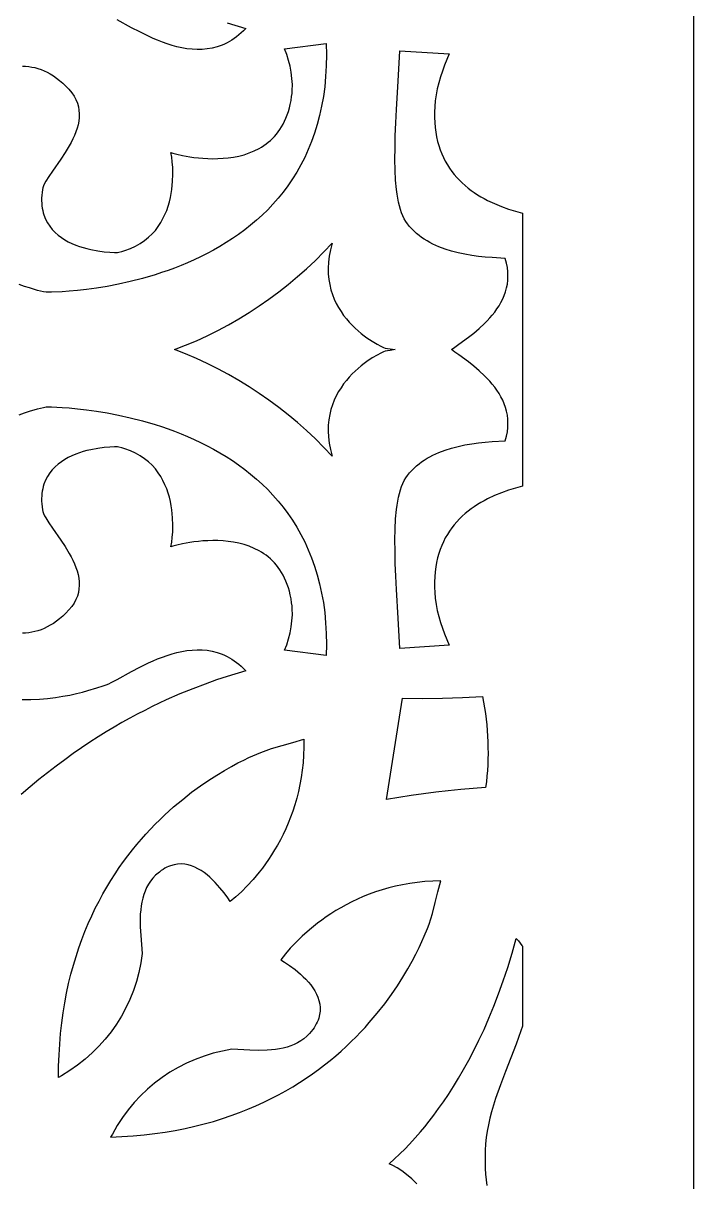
# Model space of a CAD drawing. Extents: x -145 to 145, y -1050 to 1050.
# Drawn here: x 27.6 to 145, y -825.7 to -622.7 of the extents above; entities that cross this region are included whole.
import ezdxf

# ---------------------------------------------------------------- set-up
doc = ezdxf.new("R2010")
doc.units = 0
doc.header["$MEASUREMENT"] = 0
doc.layers.add('LAYER_1', color=18, linetype='CONTINUOUS')

msp = doc.modelspace()

# ---------------------------------------------------------------- linework, layer by layer
at = {"layer": 'LAYER_1'}
for points in [[(-145, -1050), (145, -1050), (145, 1050), (-145, 1050)], [(102.17, -628.14), (101.75, -629.12), (101.35, -630.12), (100.98, -631.14), (100.64, -632.16), (100.34, -633.2), (100.08, -634.25), (99.88, -635.3), (99.73, -636.37), (99.65, -637.36), (99.6, -638.33), (99.59, -639.26), (99.63, -640.15), (99.7, -641.02), (99.81, -641.86), (99.95, -642.67), (100.13, -643.45), (100.34, -644.2), (100.58, -644.93), (100.85, -645.62), (101.15, -646.29), (101.48, -646.93), (101.84, -647.55), (102.22, -648.14), (102.62, -648.71), (103.05, -649.25), (103.49, -649.77), (103.96, -650.27), (104.45, -650.74), (104.95, -651.19), (105.47, -651.62), (106.01, -652.03), (106.56, -652.42), (107.12, -652.79), (107.7, -653.14), (108.28, -653.47), (108.87, -653.78), (110.08, -654.36), (111.3, -654.86), (112.54, -655.3), (113.77, -655.69), (115, -656.02), (115, -703.85), (113.77, -704.18), (112.54, -704.57), (111.3, -705.01), (110.08, -705.51), (108.87, -706.08), (108.28, -706.4), (107.7, -706.73), (107.12, -707.08), (106.56, -707.45), (106.01, -707.83), (105.47, -708.24), (104.95, -708.67), (104.45, -709.13), (103.96, -709.6), (103.49, -710.1), (103.05, -710.61), (102.62, -711.16), (102.22, -711.72), (101.84, -712.32), (101.48, -712.93), (101.15, -713.58), (100.85, -714.25), (100.58, -714.94), (100.34, -715.67), (100.13, -716.42), (99.95, -717.2), (99.81, -718.01), (99.7, -718.84), (99.63, -719.71), (99.59, -720.61), (99.6, -721.54), (99.65, -722.5), (99.73, -723.5), (99.88, -724.56), (100.08, -725.62), (100.34, -726.67), (100.64, -727.71), (100.98, -728.73), (101.35, -729.74), (101.75, -730.74), (102.17, -731.73), (93.51, -732.29), (93.21, -726.96), (92.93, -721.98), (92.82, -719.64), (92.73, -717.4), (92.68, -715.27), (92.66, -713.26), (92.69, -711.36), (92.78, -709.6), (92.93, -707.97), (93.04, -707.2), (93.16, -706.47), (93.29, -705.77), (93.45, -705.11), (93.63, -704.49), (93.83, -703.91), (94.06, -703.36), (94.3, -702.86), (94.58, -702.39), (94.87, -701.96), (95.24, -701.51), (95.62, -701.08), (96.02, -700.68), (96.44, -700.29), (96.88, -699.93), (97.34, -699.59), (97.81, -699.27), (98.29, -698.97), (98.79, -698.69), (99.3, -698.42), (100.36, -697.95), (101.46, -697.53), (102.59, -697.18), (103.74, -696.89), (104.92, -696.64), (106.11, -696.44), (107.3, -696.27), (108.49, -696.14), (109.67, -696.04), (111.98, -695.91), (112.2, -695.11), (112.35, -694.33), (112.44, -693.58), (112.46, -692.84), (112.43, -692.12), (112.35, -691.42), (112.21, -690.74), (112.03, -690.07), (111.8, -689.43), (111.53, -688.81), (111.23, -688.21), (110.89, -687.62), (110.52, -687.06), (110.13, -686.51), (109.71, -685.99), (109.28, -685.48), (108.83, -684.99), (108.37, -684.52), (107.42, -683.64), (106.47, -682.83), (105.54, -682.1), (103.85, -680.87), (103.15, -680.37), (102.59, -679.93), (103.15, -679.5), (103.85, -679), (105.54, -677.76), (106.47, -677.03), (107.42, -676.23), (108.37, -675.35), (108.83, -674.88), (109.28, -674.39), (109.71, -673.88), (110.13, -673.36), (110.52, -672.81), (110.89, -672.25), (111.23, -671.66), (111.53, -671.06), (111.8, -670.44), (112.03, -669.79), (112.21, -669.13), (112.35, -668.45), (112.43, -667.75), (112.46, -667.03), (112.44, -666.29), (112.35, -665.53), (112.2, -664.76), (111.98, -663.96), (109.67, -663.82), (108.49, -663.72), (107.3, -663.6), (106.11, -663.43), (104.92, -663.23), (103.74, -662.98), (102.59, -662.69), (101.46, -662.33), (100.36, -661.92), (99.3, -661.45), (98.79, -661.18), (98.29, -660.9), (97.81, -660.6), (97.34, -660.28), (96.88, -659.94), (96.44, -659.57), (96.02, -659.19), (95.62, -658.79), (95.24, -658.36), (94.87, -657.91), (94.58, -657.48), (94.3, -657.01), (94.06, -656.51), (93.83, -655.96), (93.63, -655.38), (93.45, -654.75), (93.29, -654.09), (93.16, -653.4), (93.04, -652.67), (92.93, -651.9), (92.78, -650.27), (92.69, -648.5), (92.66, -646.61), (92.68, -644.6), (92.73, -642.47), (92.82, -640.23), (92.93, -637.89), (93.21, -632.91), (93.51, -627.58)], [(81.37, -662.44), (81.15, -663.56), (81.02, -664.64), (80.97, -665.67), (80.99, -666.67), (81.09, -667.63), (81.24, -668.55), (81.45, -669.43), (81.72, -670.28), (82.04, -671.08), (82.4, -671.85), (82.79, -672.58), (83.23, -673.27), (83.68, -673.93), (84.17, -674.54), (84.67, -675.12), (85.18, -675.67), (85.7, -676.18), (86.22, -676.65), (86.74, -677.09), (87.26, -677.49), (87.76, -677.85), (88.7, -678.48), (89.53, -678.98), (90.21, -679.33), (90.69, -679.56), (90.94, -679.65), (91.38, -679.74), (91.83, -679.81), (92.72, -679.93), (91.83, -680.06), (91.38, -680.13), (90.94, -680.22), (90.69, -680.31), (90.21, -680.54), (89.53, -680.89), (88.7, -681.38), (87.76, -682.01), (87.26, -682.38), (86.74, -682.78), (86.22, -683.22), (85.7, -683.69), (85.18, -684.2), (84.67, -684.74), (84.17, -685.33), (83.68, -685.94), (83.23, -686.6), (82.79, -687.29), (82.4, -688.02), (82.04, -688.78), (81.72, -689.59), (81.45, -690.43), (81.24, -691.31), (81.09, -692.23), (80.99, -693.19), (80.97, -694.19), (81.02, -695.23), (81.15, -696.31), (81.37, -697.43), (81.67, -698.59), (80.22, -697.06), (78.73, -695.57), (77.18, -694.12), (75.6, -692.72), (73.98, -691.37), (72.31, -690.06), (70.61, -688.8), (68.88, -687.6), (67.12, -686.44), (65.33, -685.34), (63.51, -684.29), (61.66, -683.3), (59.79, -682.37), (57.9, -681.5), (55.99, -680.69), (54.07, -679.93), (55.99, -679.18), (57.9, -678.37), (59.79, -677.5), (61.66, -676.56), (63.51, -675.57), (65.33, -674.53), (67.12, -673.43), (68.88, -672.27), (70.61, -671.07), (72.31, -669.81), (73.98, -668.5), (75.6, -667.15), (77.18, -665.75), (78.73, -664.3), (80.22, -662.81), (81.67, -661.28)], [(108.17, -741.69), (108.35, -742.67), (108.5, -743.66), (108.63, -744.65), (108.74, -745.65), (108.82, -746.65), (108.89, -747.65), (108.94, -748.66), (108.96, -749.66), (108.97, -750.67), (108.95, -751.68), (108.91, -752.68), (108.85, -753.68), (108.77, -754.68), (108.67, -755.67), (108.55, -756.66), (106.37, -756.82), (104.18, -757.01), (102.01, -757.23), (99.83, -757.48), (97.66, -757.75), (95.49, -758.06), (93.32, -758.39), (91.16, -758.75), (93.99, -741.01), (97.49, -741.04), (100.99, -741.01), (104.49, -740.9), (107.98, -740.71)]]:
    msp.add_lwpolyline(points, close=True, dxfattribs=at)
for points in [[(63.28, -622.68), (66.54, -623.68), (66.14, -624.08), (65.74, -624.46), (65.34, -624.81), (64.93, -625.13), (64.52, -625.43), (64.1, -625.7), (63.68, -625.95), (63.26, -626.18), (62.83, -626.39), (62.4, -626.57), (61.54, -626.88), (60.66, -627.1), (59.79, -627.25), (58.9, -627.34), (58.02, -627.35), (57.13, -627.31), (56.25, -627.21), (55.37, -627.06), (54.5, -626.87), (53.63, -626.64), (52.78, -626.37), (51.94, -626.07), (51.11, -625.74), (50.3, -625.4), (49.5, -625.04), (47.98, -624.28), (46.55, -623.53), (44.05, -622.15)], [(27.46, -630.27), (27.99, -630.29), (28.53, -630.33), (29.06, -630.42), (29.6, -630.53), (30.15, -630.68), (30.69, -630.86), (31.23, -631.08), (31.77, -631.34), (32.32, -631.64), (32.86, -631.98), (33.4, -632.36), (33.95, -632.79), (34.49, -633.25), (35.03, -633.77), (35.56, -634.33), (36.06, -634.92), (36.48, -635.53), (36.8, -636.14), (37.06, -636.76), (37.23, -637.38), (37.34, -638.01), (37.39, -638.64), (37.37, -639.27), (37.3, -639.9), (37.18, -640.53), (37.01, -641.16), (36.8, -641.79), (36.55, -642.41), (36.27, -643.03), (35.96, -643.64), (35.63, -644.24), (34.92, -645.41), (34.17, -646.54), (32.71, -648.64), (32.07, -649.58), (31.54, -650.44), (31.32, -650.84), (31.15, -651.21), (31.02, -651.56), (30.95, -651.88), (30.88, -652.4), (30.83, -652.9), (30.8, -653.38), (30.8, -653.85), (30.82, -654.3), (30.85, -654.74), (30.91, -655.16), (30.99, -655.57), (31.08, -655.96), (31.2, -656.34), (31.47, -657.05), (31.81, -657.72), (32.21, -658.33), (32.66, -658.89), (33.15, -659.41), (33.68, -659.88), (34.25, -660.3), (34.85, -660.69), (35.47, -661.03), (36.11, -661.34), (36.76, -661.61), (37.42, -661.85), (38.08, -662.06), (38.74, -662.24), (39.39, -662.4), (40.62, -662.63), (41.76, -662.78), (42.74, -662.86), (43.53, -662.89), (44.07, -662.89), (44.33, -662.87), (44.87, -662.73), (45.39, -662.57), (46.36, -662.21), (47.26, -661.8), (48.08, -661.33), (48.84, -660.82), (49.52, -660.26), (50.15, -659.67), (50.71, -659.04), (51.21, -658.38), (51.66, -657.69), (52.05, -656.99), (52.4, -656.27), (52.7, -655.54), (52.95, -654.8), (53.17, -654.05), (53.34, -653.31), (53.48, -652.58), (53.59, -651.86), (53.67, -651.15), (53.73, -650.46), (53.77, -649.17), (53.75, -648), (53.68, -647.01), (53.59, -646.22), (53.45, -645.41), (53.78, -645.51), (54.47, -645.7), (55.48, -645.92), (56.75, -646.14), (57.47, -646.25), (58.24, -646.34), (59.04, -646.41), (59.89, -646.46), (60.76, -646.48), (61.65, -646.47), (62.56, -646.42), (63.48, -646.33), (64.41, -646.2), (65.33, -646.02), (66.25, -645.78), (67.15, -645.48), (68.03, -645.12), (68.88, -644.69), (69.3, -644.45), (69.7, -644.19), (70.1, -643.9), (70.48, -643.6), (70.86, -643.28), (71.22, -642.94), (71.57, -642.58), (71.9, -642.19), (72.22, -641.78), (72.53, -641.34), (72.82, -640.89), (73.09, -640.41), (73.35, -639.9), (73.58, -639.36), (73.8, -638.8), (74, -638.22), (74.18, -637.6), (74.34, -636.96), (74.47, -636.29), (74.58, -635.59), (74.64, -635.06), (74.68, -634.54), (74.7, -633.48), (74.63, -632.41), (74.5, -631.35), (74.3, -630.3), (74.03, -629.26), (73.71, -628.24), (73.35, -627.26), (80.63, -626.32), (80.67, -628.3), (80.63, -630.21), (80.53, -632.07), (80.36, -633.87), (80.13, -635.61), (79.83, -637.29), (79.47, -638.92), (79.06, -640.49), (78.59, -642.01), (78.06, -643.47), (77.49, -644.89), (76.87, -646.25), (76.2, -647.56), (75.48, -648.82), (74.72, -650.04), (73.93, -651.21), (73.09, -652.33), (72.22, -653.4), (71.31, -654.43), (70.38, -655.42), (69.41, -656.37), (68.42, -657.27), (67.4, -658.13), (66.36, -658.95), (65.3, -659.74), (64.23, -660.48), (63.13, -661.19), (62.02, -661.86), (60.9, -662.5), (59.78, -663.1), (58.64, -663.67), (57.5, -664.21), (56.36, -664.72), (55.21, -665.19), (54.07, -665.64), (52.93, -666.05), (51.8, -666.44), (50.68, -666.81), (48.46, -667.45), (46.31, -668.01), (44.23, -668.47), (42.25, -668.85), (40.38, -669.16), (38.65, -669.41), (37.06, -669.59), (35.63, -669.72), (34.39, -669.81), (32.53, -669.89), (31.61, -669.89), (31.11, -669.8), (30.1, -669.55), (28.66, -669.13), (27.81, -668.85), (26.88, -668.53)], [(26.88, -691.34), (27.81, -691.02), (28.66, -690.74), (30.1, -690.32), (31.11, -690.07), (31.61, -689.98), (32.53, -689.97), (34.39, -690.05), (35.63, -690.14), (37.06, -690.28), (38.65, -690.46), (40.38, -690.71), (42.25, -691.01), (44.23, -691.4), (46.31, -691.86), (48.46, -692.41), (50.68, -693.06), (51.8, -693.42), (52.93, -693.81), (54.07, -694.23), (55.21, -694.68), (56.36, -695.15), (57.5, -695.66), (58.64, -696.19), (59.78, -696.76), (60.9, -697.37), (62.02, -698), (63.13, -698.68), (64.23, -699.38), (65.3, -700.13), (66.36, -700.91), (67.4, -701.74), (68.42, -702.6), (69.41, -703.5), (70.38, -704.45), (71.31, -705.43), (72.22, -706.46), (73.09, -707.54), (73.93, -708.66), (74.72, -709.83), (75.48, -711.04), (76.2, -712.31), (76.87, -713.62), (77.49, -714.98), (78.06, -716.39), (78.59, -717.86), (79.06, -719.38), (79.47, -720.95), (79.83, -722.58), (80.13, -724.26), (80.36, -726), (80.53, -727.8), (80.63, -729.65), (80.67, -731.57), (80.63, -733.54), (73.35, -732.61), (73.71, -731.63), (74.03, -730.61), (74.3, -729.57), (74.5, -728.52), (74.63, -727.46), (74.7, -726.39), (74.68, -725.33), (74.64, -724.8), (74.58, -724.28), (74.47, -723.58), (74.34, -722.91), (74.18, -722.27), (74, -721.65), (73.8, -721.06), (73.58, -720.5), (73.35, -719.97), (73.09, -719.46), (72.82, -718.98), (72.53, -718.52), (72.22, -718.09), (71.9, -717.68), (71.57, -717.29), (71.22, -716.93), (70.86, -716.59), (70.48, -716.26), (70.1, -715.96), (69.7, -715.68), (69.3, -715.42), (68.88, -715.18), (68.03, -714.75), (67.15, -714.39), (66.25, -714.09), (65.33, -713.85), (64.41, -713.67), (63.48, -713.53), (62.56, -713.45), (61.65, -713.4), (60.76, -713.39), (59.89, -713.41), (59.04, -713.46), (58.24, -713.53), (57.47, -713.62), (56.75, -713.72), (55.48, -713.95), (54.47, -714.17), (53.78, -714.35), (53.45, -714.46), (53.59, -713.65), (53.68, -712.86), (53.75, -711.86), (53.77, -710.7), (53.73, -709.4), (53.67, -708.72), (53.59, -708.01), (53.48, -707.29), (53.34, -706.55), (53.17, -705.81), (52.95, -705.07), (52.7, -704.33), (52.4, -703.6), (52.05, -702.88), (51.66, -702.17), (51.21, -701.49), (50.71, -700.83), (50.15, -700.2), (49.52, -699.6), (48.84, -699.05), (48.08, -698.53), (47.26, -698.07), (46.36, -697.65), (45.39, -697.3), (44.87, -697.14), (44.33, -697), (44.07, -696.98), (43.53, -696.97), (42.74, -697.01), (41.76, -697.09), (40.62, -697.24), (39.39, -697.47), (38.74, -697.62), (38.08, -697.8), (37.42, -698.01), (36.76, -698.25), (36.11, -698.53), (35.47, -698.84), (34.85, -699.18), (34.25, -699.57), (33.68, -699.99), (33.15, -700.46), (32.66, -700.98), (32.21, -701.54), (31.81, -702.15), (31.47, -702.81), (31.2, -703.53), (31.08, -703.91), (30.99, -704.3), (30.91, -704.71), (30.85, -705.13), (30.82, -705.57), (30.8, -706.02), (30.8, -706.49), (30.83, -706.97), (30.88, -707.47), (30.95, -707.99), (31.02, -708.31), (31.15, -708.66), (31.32, -709.03), (31.54, -709.43), (32.07, -710.29), (32.71, -711.23), (34.17, -713.32), (34.92, -714.45), (35.63, -715.63), (35.96, -716.23), (36.27, -716.84), (36.55, -717.46), (36.8, -718.08), (37.01, -718.7), (37.18, -719.33), (37.3, -719.96), (37.37, -720.6), (37.39, -721.23), (37.34, -721.86), (37.23, -722.48), (37.06, -723.11), (36.8, -723.73), (36.48, -724.34), (36.06, -724.94), (35.56, -725.54), (35.03, -726.1), (34.49, -726.61), (33.95, -727.08), (33.4, -727.5), (32.86, -727.89), (32.32, -728.22), (31.77, -728.52), (31.23, -728.78), (30.69, -729), (30.15, -729.19), (29.6, -729.34), (29.06, -729.45), (28.53, -729.53), (27.99, -729.58), (27.46, -729.6)], [(27.38, -741.25), (28.92, -741.24), (30.4, -741.16), (31.84, -741.04), (33.21, -740.87), (34.52, -740.67), (35.75, -740.44), (36.89, -740.19), (37.94, -739.94), (38.9, -739.68), (40.48, -739.21), (41.58, -738.84), (42.12, -738.64), (42.54, -738.46), (43, -738.25), (44.05, -737.71), (46.55, -736.34), (47.98, -735.58), (49.5, -734.83), (50.3, -734.47), (51.11, -734.12), (51.94, -733.8), (52.78, -733.5), (53.63, -733.23), (54.5, -733), (55.37, -732.8), (56.25, -732.66), (57.13, -732.56), (58.02, -732.52), (58.9, -732.53), (59.79, -732.61), (60.66, -732.77), (61.54, -732.99), (62.4, -733.3), (62.83, -733.48), (63.26, -733.69), (63.68, -733.91), (64.1, -734.17), (64.52, -734.44), (64.93, -734.74), (65.34, -735.06), (65.74, -735.41), (66.14, -735.79), (66.54, -736.19), (63.28, -737.19), (61.42, -737.81), (59.42, -738.52), (57.28, -739.33), (55.02, -740.26), (52.63, -741.31), (50.14, -742.48), (48.86, -743.13), (47.55, -743.8), (46.22, -744.52), (44.86, -745.28), (43.49, -746.07), (42.09, -746.91), (40.68, -747.79), (39.24, -748.72), (37.79, -749.69), (36.32, -750.7), (34.84, -751.77), (33.34, -752.88), (31.83, -754.05), (30.31, -755.26), (28.77, -756.53), (27.23, -757.85)], [(96.49, -826.06), (95.6, -825.21), (94.71, -824.46), (93.86, -823.81), (93.05, -823.28), (92.3, -822.86), (91.65, -822.55), (92.59, -821.7), (93.44, -820.91), (94.49, -819.87), (95.74, -818.56), (97.14, -816.97), (97.89, -816.07), (98.68, -815.09), (99.49, -814.04), (100.32, -812.91), (101.17, -811.7), (102.03, -810.41), (102.91, -809.04), (103.8, -807.59), (104.69, -806.05), (105.59, -804.42), (106.48, -802.71), (107.37, -800.91), (108.26, -799.02), (109.13, -797.04), (109.98, -794.96), (110.82, -792.78), (111.64, -790.51), (112.43, -788.15), (113.19, -785.68), (113.92, -783.11), (114.28, -783.51), (114.6, -783.91), (114.9, -784.32), (115, -784.47), (115, -798.47), (114.73, -799.28), (113.88, -801.62), (112.97, -803.99), (112.04, -806.38), (111.14, -808.76), (110.3, -811.12), (109.93, -812.29), (109.58, -813.45), (109.28, -814.6), (109.02, -815.74), (108.81, -816.86), (108.66, -817.96), (108.55, -819.1), (108.48, -820.21), (108.44, -821.3), (108.44, -822.36), (108.47, -823.39), (108.54, -824.41), (108.63, -825.39), (108.75, -826.36)]]:
    msp.add_lwpolyline(points, dxfattribs=at)
for points in [[(63.79, -776.64), (63.38, -776), (62.75, -775.12), (62.01, -774.2), (61.6, -773.73), (61.17, -773.26), (60.72, -772.81), (60.25, -772.37), (59.76, -771.95), (59.25, -771.56), (58.72, -771.2), (58.17, -770.88), (57.61, -770.61), (57.03, -770.38), (56.45, -770.2), (55.85, -770.09), (55.23, -770.04), (54.61, -770.07), (53.99, -770.17), (53.35, -770.35), (53.03, -770.48), (52.71, -770.63), (52.38, -770.8), (52.06, -770.99), (51.74, -771.21), (51.41, -771.46), (50.76, -772.03), (50.28, -772.53), (49.86, -773.05), (49.49, -773.6), (49.18, -774.18), (48.9, -774.78), (48.67, -775.4), (48.49, -776.05), (48.34, -776.71), (48.22, -777.39), (48.14, -778.09), (48.08, -778.81), (48.05, -779.54), (48.06, -781.04), (48.15, -782.57), (48.43, -785.72, -0.237961), (34.29, -807.13), (33.76, -807.46), (33.78, -805.46), (33.85, -803.5), (33.96, -801.59), (34.12, -799.72), (34.32, -797.89), (34.56, -796.1), (34.85, -794.36), (35.17, -792.66), (35.53, -790.99), (35.92, -789.37), (36.35, -787.79), (36.82, -786.25), (37.31, -784.74), (37.83, -783.28), (38.39, -781.85), (38.97, -780.47), (39.57, -779.12), (40.2, -777.8), (40.85, -776.53), (41.52, -775.29), (42.21, -774.08), (42.92, -772.91), (43.65, -771.78), (44.39, -770.68), (45.15, -769.62), (45.91, -768.59), (46.69, -767.59), (47.48, -766.63), (48.27, -765.7), (49.07, -764.8), (49.88, -763.93), (50.68, -763.09), (51.49, -762.29), (52.3, -761.51), (53.91, -760.06), (55.51, -758.72), (57.07, -757.49), (58.6, -756.38), (60.07, -755.37), (61.47, -754.47), (62.8, -753.66), (64.04, -752.96), (65.18, -752.35), (66.2, -751.83), (67.1, -751.4), (68.48, -750.79), (69.21, -750.5), (70.13, -750.16), (71.05, -749.84), (72.93, -749.28), (74.81, -748.74), (76.69, -748.19), (76.7, -749.6), (76.66, -750.97), (76.57, -752.31), (76.44, -753.62), (76.26, -754.89), (76.04, -756.13), (75.78, -757.34), (75.48, -758.52), (75.15, -759.66), (74.79, -760.77), (74.4, -761.84), (73.98, -762.89), (73.54, -763.9), (73.08, -764.87), (72.6, -765.81), (72.1, -766.72), (71.59, -767.59), (71.06, -768.43), (70.53, -769.24), (70, -770.01), (69.45, -770.75), (68.91, -771.45), (67.83, -772.74), (66.78, -773.9), (65.77, -774.92), (64.83, -775.79)], [(72.69, -786.85), (73.34, -787.25), (74.23, -787.85), (75.18, -788.55), (75.67, -788.94), (76.14, -789.36), (76.61, -789.79), (77.07, -790.25), (77.5, -790.73), (77.91, -791.23), (78.28, -791.75), (78.62, -792.28), (78.92, -792.83), (79.16, -793.4), (79.36, -793.98), (79.49, -794.58), (79.56, -795.19), (79.56, -795.81), (79.47, -796.44), (79.31, -797.08), (79.2, -797.41), (79.06, -797.73), (78.9, -798.06), (78.72, -798.39), (78.51, -798.72), (78.27, -799.06), (77.72, -799.73), (77.24, -800.22), (76.73, -800.66), (76.19, -801.04), (75.63, -801.38), (75.04, -801.67), (74.42, -801.92), (73.78, -802.13), (73.12, -802.3), (72.45, -802.44), (71.75, -802.55), (71.03, -802.63), (70.31, -802.68), (68.81, -802.72), (67.27, -802.69), (64.12, -802.51, 0.237961), (43.19, -817.35), (42.87, -817.89), (44.87, -817.81), (46.83, -817.67), (48.74, -817.5), (50.6, -817.28), (52.42, -817.02), (54.2, -816.71), (55.93, -816.37), (57.62, -815.99), (59.27, -815.58), (60.88, -815.13), (62.45, -814.65), (63.97, -814.13), (65.46, -813.59), (66.91, -813.02), (68.31, -812.42), (69.68, -811.79), (71.01, -811.14), (72.3, -810.47), (73.56, -809.78), (74.77, -809.07), (75.95, -808.33), (77.1, -807.59), (78.21, -806.82), (79.28, -806.05), (80.32, -805.26), (81.32, -804.46), (82.29, -803.65), (83.23, -802.83), (84.14, -802), (85.01, -801.17), (85.85, -800.34), (86.66, -799.51), (87.43, -798.67), (88.18, -797.84), (89.58, -796.18), (90.87, -794.54), (92.04, -792.93), (93.11, -791.37), (94.07, -789.87), (94.92, -788.44), (95.68, -787.08), (96.34, -785.82), (96.91, -784.66), (97.4, -783.62), (97.8, -782.71), (98.36, -781.32), (98.63, -780.57), (98.94, -779.64), (99.22, -778.71), (99.73, -776.82), (100.2, -774.91), (100.68, -773.02), (99.28, -773.05), (97.91, -773.14), (96.58, -773.27), (95.27, -773.45), (94.01, -773.67), (92.77, -773.94), (91.57, -774.24), (90.41, -774.57), (89.28, -774.94), (88.18, -775.34), (87.12, -775.76), (86.09, -776.22), (85.1, -776.69), (84.14, -777.18), (83.21, -777.7), (82.32, -778.22), (81.46, -778.76), (80.64, -779.31), (79.86, -779.87), (79.1, -780.43), (78.39, -781), (77.7, -781.56), (76.44, -782.69), (75.32, -783.78), (74.34, -784.82), (73.49, -785.79)]]:
    msp.add_lwpolyline(points, format="xyb", close=True, dxfattribs=at)

doc.saveas('drawing.dxf')
